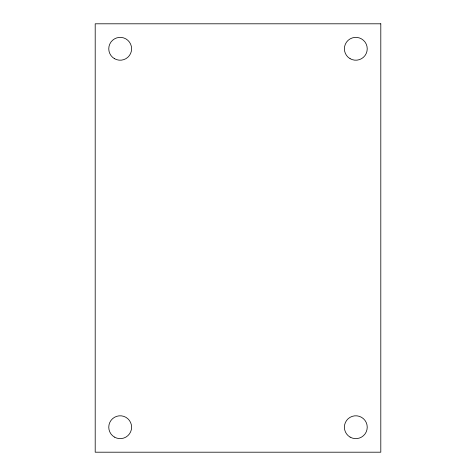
<?xml version="1.0" encoding="UTF-8"?>
<svg xmlns="http://www.w3.org/2000/svg" width="476" height="476" viewBox="0 0 476 476"><rect width="100%" height="100%" fill="white"/><g stroke="black" fill="none" stroke-linecap="round" stroke-linejoin="round"><path stroke-width="0.71" d="M380.8 23.8L95.2 23.8L95.2 452.2L380.8 452.2L380.8 23.8M350.098 58.685A11.424 11.424 0 0 0 367.234 48.79A11.424 11.424 0 0 0 350.098 38.895A11.424 11.424 0 0 0 350.098 58.685M350.098 437.105A11.424 11.424 0 0 0 367.234 427.21A11.424 11.424 0 0 0 350.098 417.315A11.424 11.424 0 0 0 350.098 437.105M114.478 437.105A11.424 11.424 0 0 0 131.614 427.21A11.424 11.424 0 0 0 114.478 417.315A11.424 11.424 0 0 0 114.478 437.105M114.478 58.685A11.424 11.424 0 0 0 131.614 48.79A11.424 11.424 0 0 0 114.478 38.895A11.424 11.424 0 0 0 114.478 58.685"/></g></svg>
